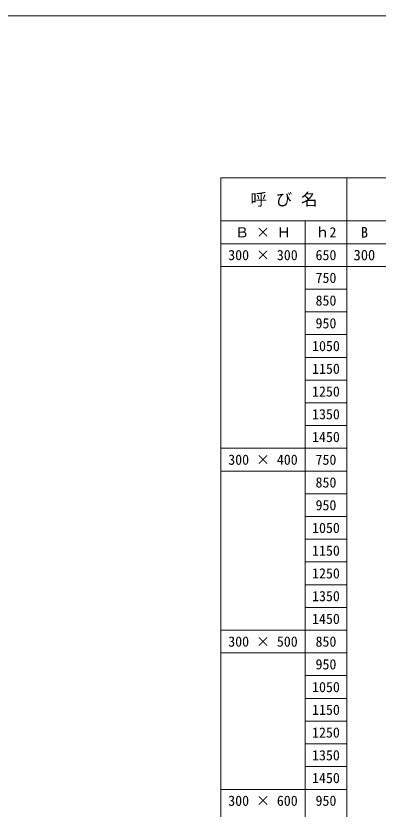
# Model space of a CAD drawing. Units: millimetres at full size; details may follow other scales. Extents: x 5964 to 125098, y -10801 to 28073.
# Drawn here: x 100172 to 101209, y 2877 to 5144 of the extents above; entities that cross this region are included whole.
import ezdxf
from ezdxf.enums import TextEntityAlignment as Align

# ---------------------------------------------------------------- set-up
doc = ezdxf.new("R2010")
doc.units = ezdxf.units.MM
doc.header["$LTSCALE"] = 19
for name, color, linetype, lineweight in [('Defpoints_3', 7, 'Continuous', 13), ('寸法線', 7, 'Continuous', 9), ('枠', 5, 'Continuous', 5)]:
    doc.layers.add(name, color=color, linetype=linetype, lineweight=lineweight)
doc.styles.add('ＭＳ ゴシック', font='')
doc.styles.add('ＭＳ Ｐゴシック', font='')
doc.styles.get('ＭＳ ゴシック').set_extended_font_data('MS Gothic')
doc.styles.get('ＭＳ Ｐゴシック').set_extended_font_data('MS PGothic')

msp = doc.modelspace()

# ---------------------------------------------------------------- linework, layer by layer
at = {"layer": 'Defpoints_3', "color": 8, "lineweight": 0}
for p, q in [((100759.25, 4428.16), (100999.88, 4428.16)), ((101119.88, 4428.16), (101319.88, 4428.16)), ((100759.25, 3843.16), (100999.88, 3843.16)), ((100759.25, 3323.16), (100999.88, 3323.16))]:
    msp.add_line(p, q, dxfattribs=at)
at = {"layer": '寸法線', "lineweight": 13}
for p, q in [((100759.25, 4681.36), (103599.88, 4681.36)), ((100759.25, 4681.36), (100759.25, 1438.16)), ((101119.88, 4681.36), (101119.88, 1438.16)), ((100759.25, 4558.16), (103599.88, 4558.16)), ((100999.88, 4558.16), (100999.88, 1438.16)), ((100759.25, 4493.16), (103449.88, 4493.16)), ((100999.88, 4428.16), (101119.88, 4428.16)), ((100999.88, 4363.16), (101119.88, 4363.16)), ((100999.88, 4298.16), (101119.88, 4298.16)), ((100999.88, 4233.16), (101119.88, 4233.16)), ((100999.88, 4168.16), (101119.88, 4168.16)), ((100999.88, 4103.16), (101119.88, 4103.16)), ((100999.88, 4038.16), (101119.88, 4038.16)), ((100999.88, 3973.16), (101119.88, 3973.16)), ((100759.25, 3908.16), (101119.88, 3908.16)), ((100999.88, 3843.16), (101119.88, 3843.16)), ((100999.88, 3778.16), (101119.88, 3778.16)), ((100999.88, 3713.16), (101119.88, 3713.16)), ((100999.88, 3648.16), (101119.88, 3648.16)), ((100999.88, 3583.16), (101119.88, 3583.16)), ((100999.88, 3518.16), (101119.88, 3518.16)), ((100999.88, 3453.16), (101119.88, 3453.16)), ((100759.25, 3388.16), (101119.88, 3388.16)), ((100999.88, 3323.16), (101119.88, 3323.16)), ((100999.88, 3258.16), (101119.88, 3258.16)), ((100999.88, 3193.16), (101119.88, 3193.16)), ((100999.88, 3128.16), (101119.88, 3128.16)), ((100999.88, 3063.16), (101119.88, 3063.16)), ((100999.88, 2998.16), (101119.88, 2998.16)), ((100759.25, 2933.16), (101119.88, 2933.16))]:
    msp.add_line(p, q, dxfattribs=at)
at = {"layer": '枠', "lineweight": 20}
msp.add_line((95984.38, 5144.45), (103984.38, 5144.45), dxfattribs=at)

# ---------------------------------------------------------------- texts
at = {"layer": '寸法線'}
for s, height, style, p in [('呼  び  名', 34.64, 'ＭＳ Ｐゴシック', (100939.56, 4619.76)), ('Ｂ × Ｈ', 29.24, 'ＭＳ ゴシック', (100879.56, 4525.66)), ('ｈ2', 29.24, 'ＭＳ ゴシック', (101059.88, 4525.66)), ('B', 30.38, 'ＭＳ ゴシック', (101169.88, 4525.66)), ('300 × 300', 29.24, 'ＭＳ ゴシック', (100879.56, 4460.66)), ('650', 29.24, 'ＭＳ ゴシック', (101059.88, 4460.66)), ('300', 30.38, 'ＭＳ ゴシック', (101169.88, 4460.66)), ('750', 29.24, 'ＭＳ ゴシック', (101059.88, 4395.66)), ('850', 29.24, 'ＭＳ ゴシック', (101059.88, 4330.66)), ('950', 29.24, 'ＭＳ ゴシック', (101059.88, 4265.66)), ('1050', 29.24, 'ＭＳ ゴシック', (101059.88, 4200.66)), ('1150', 29.24, 'ＭＳ ゴシック', (101059.88, 4135.66)), ('1250', 29.24, 'ＭＳ ゴシック', (101059.88, 4070.66)), ('1350', 29.24, 'ＭＳ ゴシック', (101059.88, 4005.66)), ('1450', 29.24, 'ＭＳ ゴシック', (101059.88, 3940.66)), ('300 × 400', 29.24, 'ＭＳ ゴシック', (100879.56, 3875.66)), ('750', 29.24, 'ＭＳ ゴシック', (101059.88, 3875.66)), ('850', 29.24, 'ＭＳ ゴシック', (101059.88, 3810.66)), ('950', 29.24, 'ＭＳ ゴシック', (101059.88, 3745.66)), ('1050', 29.24, 'ＭＳ ゴシック', (101059.88, 3680.66)), ('1150', 29.24, 'ＭＳ ゴシック', (101059.88, 3615.66)), ('1250', 29.24, 'ＭＳ ゴシック', (101059.88, 3550.66)), ('1350', 29.24, 'ＭＳ ゴシック', (101059.88, 3485.66)), ('1450', 29.24, 'ＭＳ ゴシック', (101059.88, 3420.66)), ('300 × 500', 29.24, 'ＭＳ ゴシック', (100879.56, 3355.66)), ('850', 29.24, 'ＭＳ ゴシック', (101059.88, 3355.66)), ('950', 29.24, 'ＭＳ ゴシック', (101059.88, 3290.66)), ('1050', 29.24, 'ＭＳ ゴシック', (101059.88, 3225.66)), ('1150', 29.24, 'ＭＳ ゴシック', (101059.88, 3160.66)), ('1250', 29.24, 'ＭＳ ゴシック', (101059.88, 3095.66)), ('1350', 29.24, 'ＭＳ ゴシック', (101059.88, 3030.66)), ('1450', 29.24, 'ＭＳ ゴシック', (101059.88, 2965.66)), ('300 × 600', 29.24, 'ＭＳ ゴシック', (100879.56, 2900.66)), ('950', 29.24, 'ＭＳ ゴシック', (101059.88, 2900.66))]:
    msp.add_text(s, height=height, dxfattribs=dict(at, style=style)).set_placement(p, align=Align.MIDDLE_CENTER)

doc.saveas('drawing.dxf')
